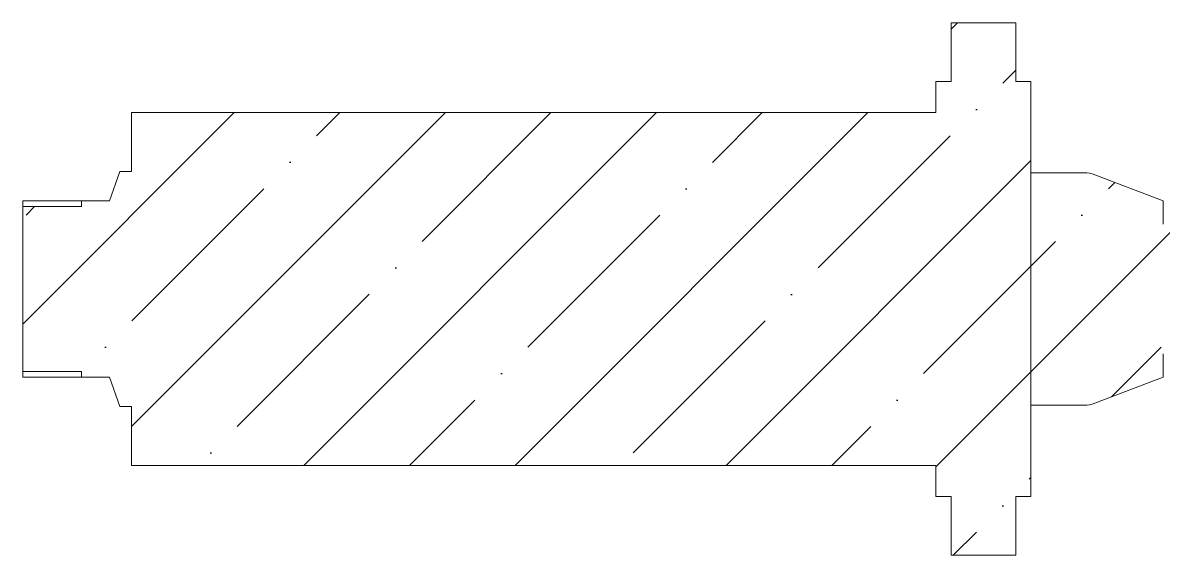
# Model space of a CAD drawing. Header units: inches. Extents: x 0 to 11, y 0 to 6.4.
# Drawn here: x 0.292 to 1.141, y 5.306 to 5.702 of the extents above; entities that cross this region are included whole.
import ezdxf

# ---------------------------------------------------------------- set-up
doc = ezdxf.new("R2010")
doc.units = ezdxf.units.IN
doc.header["$MEASUREMENT"] = 0

msp = doc.modelspace()

# ---------------------------------------------------------------- hatches: boundary and pattern name
at = {"linetype": 'Continuous'}
h = msp.add_hatch(dxfattribs=at)
h.set_pattern_fill('ANSI35', scale=0.444444, style=0)
h.paths.add_polyline_path([(1.04239, 5.63501), (1.04239, 5.65797), (1.03109, 5.65797), (1.03109, 5.70172), (0.98297, 5.70172), (0.98297, 5.65797), (0.97168, 5.65797), (0.97168, 5.63501), (0.3731, 5.63501), (0.3731, 5.59126), (0.36435, 5.59126), (0.3567, 5.56939), (0.33592, 5.56939), (0.33592, 5.56501), (0.29217, 5.56501), (0.29217, 5.44253), (0.33592, 5.44253), (0.33592, 5.43816), (0.3567, 5.43816), (0.36435, 5.41628), (0.3731, 5.41628), (0.3731, 5.37254), (0.97168, 5.37254), (0.97168, 5.34957), (0.98297, 5.34957), (0.98297, 5.30583), (1.03109, 5.30583), (1.03109, 5.34957), (1.04239, 5.34957), (1.04239, 5.37254)], flags=0)
h = msp.add_hatch(dxfattribs=at)
h.set_pattern_fill('ANSI35', scale=0.444444, style=0)
edge = h.paths.add_edge_path(flags=0)
edge.add_line((1.84729, 5.47558), (1.84729, 5.49065))
edge.add_line((1.84729, 5.49065), (1.91072, 5.49065))
edge.add_line((1.91072, 5.49065), (1.91072, 5.5169))
edge.add_line((1.91072, 5.5169), (1.84729, 5.5169))
edge.add_line((1.84729, 5.5169), (1.84729, 5.53197))
edge.add_line((1.84729, 5.53197), (1.25674, 5.53197))
edge.add_line((1.25674, 5.53197), (1.25674, 5.53634))
edge.add_line((1.25674, 5.53634), (1.23614, 5.54687))
edge.add_line((1.23614, 5.54687), (1.23418, 5.54349))
edge.add_line((1.23418, 5.54349), (1.23186, 5.54752))
edge.add_line((1.23186, 5.54752), (1.22995, 5.54752))
edge.add_line((1.22995, 5.54752), (1.22762, 5.54349))
edge.add_line((1.22762, 5.54349), (1.2253, 5.54752))
edge.add_line((1.2253, 5.54752), (1.22339, 5.54752))
edge.add_line((1.22339, 5.54752), (1.22106, 5.54349))
edge.add_line((1.22106, 5.54349), (1.21873, 5.54752))
edge.add_line((1.21873, 5.54752), (1.21682, 5.54752))
edge.add_line((1.21682, 5.54752), (1.2145, 5.54349))
edge.add_line((1.2145, 5.54349), (1.21217, 5.54752))
edge.add_line((1.21217, 5.54752), (1.21026, 5.54752))
edge.add_line((1.21026, 5.54752), (1.20794, 5.54349))
edge.add_line((1.20794, 5.54349), (1.20561, 5.54752))
edge.add_line((1.20561, 5.54752), (1.2037, 5.54752))
edge.add_line((1.2037, 5.54752), (1.20137, 5.54349))
edge.add_line((1.20137, 5.54349), (1.19905, 5.54752))
edge.add_line((1.19905, 5.54752), (1.19714, 5.54752))
edge.add_line((1.19714, 5.54752), (1.19481, 5.54349))
edge.add_line((1.19481, 5.54349), (1.19249, 5.54752))
edge.add_line((1.19249, 5.54752), (1.19058, 5.54752))
edge.add_line((1.19058, 5.54752), (1.18825, 5.54349))
edge.add_line((1.18825, 5.54349), (1.18592, 5.54752))
edge.add_line((1.18592, 5.54752), (1.18402, 5.54752))
edge.add_line((1.18402, 5.54752), (1.18169, 5.54349))
edge.add_line((1.18169, 5.54349), (1.17936, 5.54752))
edge.add_line((1.17936, 5.54752), (1.17745, 5.54752))
edge.add_line((1.17745, 5.54752), (1.17513, 5.54349))
edge.add_line((1.17513, 5.54349), (1.1728, 5.54752))
edge.add_line((1.1728, 5.54752), (1.17089, 5.54752))
edge.add_line((1.17089, 5.54752), (1.16857, 5.54349))
edge.add_line((1.16857, 5.54349), (1.16624, 5.54752))
edge.add_line((1.16624, 5.54752), (1.14519, 5.54752))
edge.add_arc((1.14519, 5.55189), 0.00437, 180, 270, ccw=False)
edge.add_line((1.14082, 5.55189), (1.14082, 5.56939))
edge.add_line((1.14082, 5.56939), (1.08989, 5.58874))
edge.add_arc((1.08212, 5.5683), 0.02187, 69.19321, 90)
edge.add_line((1.08212, 5.59017), (1.04239, 5.59017))
edge.add_line((1.04239, 5.59017), (1.04239, 5.41738))
edge.add_line((1.04239, 5.41738), (1.08212, 5.41738))
edge.add_arc((1.08212, 5.43925), 0.02187, 270, 290.80679)
edge.add_line((1.08989, 5.4188), (1.14082, 5.43816))
edge.add_line((1.14082, 5.43816), (1.14082, 5.45565))
edge.add_arc((1.14519, 5.45565), 0.00437, 90, 180, ccw=False)
edge.add_line((1.14519, 5.46003), (1.16296, 5.46003))
edge.add_line((1.16296, 5.46003), (1.16529, 5.46406))
edge.add_line((1.16529, 5.46406), (1.16761, 5.46003))
edge.add_line((1.16761, 5.46003), (1.16952, 5.46003))
edge.add_line((1.16952, 5.46003), (1.17185, 5.46406))
edge.add_line((1.17185, 5.46406), (1.17417, 5.46003))
edge.add_line((1.17417, 5.46003), (1.17608, 5.46003))
edge.add_line((1.17608, 5.46003), (1.17841, 5.46406))
edge.add_line((1.17841, 5.46406), (1.18073, 5.46003))
edge.add_line((1.18073, 5.46003), (1.18264, 5.46003))
edge.add_line((1.18264, 5.46003), (1.18497, 5.46406))
edge.add_line((1.18497, 5.46406), (1.1873, 5.46003))
edge.add_line((1.1873, 5.46003), (1.18921, 5.46003))
edge.add_line((1.18921, 5.46003), (1.19153, 5.46406))
edge.add_line((1.19153, 5.46406), (1.19386, 5.46003))
edge.add_line((1.19386, 5.46003), (1.19577, 5.46003))
edge.add_line((1.19577, 5.46003), (1.19809, 5.46406))
edge.add_line((1.19809, 5.46406), (1.20042, 5.46003))
edge.add_line((1.20042, 5.46003), (1.20233, 5.46003))
edge.add_line((1.20233, 5.46003), (1.20466, 5.46406))
edge.add_line((1.20466, 5.46406), (1.20698, 5.46003))
edge.add_line((1.20698, 5.46003), (1.20889, 5.46003))
edge.add_line((1.20889, 5.46003), (1.21122, 5.46406))
edge.add_line((1.21122, 5.46406), (1.21354, 5.46003))
edge.add_line((1.21354, 5.46003), (1.21545, 5.46003))
edge.add_line((1.21545, 5.46003), (1.21778, 5.46406))
edge.add_line((1.21778, 5.46406), (1.2201, 5.46003))
edge.add_line((1.2201, 5.46003), (1.22201, 5.46003))
edge.add_line((1.22201, 5.46003), (1.22434, 5.46406))
edge.add_line((1.22434, 5.46406), (1.22667, 5.46003))
edge.add_line((1.22667, 5.46003), (1.22858, 5.46003))
edge.add_line((1.22858, 5.46003), (1.2309, 5.46406))
edge.add_line((1.2309, 5.46406), (1.23323, 5.46003))
edge.add_line((1.23323, 5.46003), (1.23487, 5.46003))
edge.add_line((1.23487, 5.46003), (1.25674, 5.4712))
edge.add_line((1.25674, 5.4712), (1.25674, 5.47558))
edge.add_line((1.25674, 5.47558), (1.84729, 5.47558))

# ---------------------------------------------------------------- linework, layer by layer
at = {"color": 7, "linetype": 'Continuous', "lineweight": 15}
for p, q in [((0.98297, 5.65797), (0.98297, 5.70172)), ((0.98297, 5.70172), (1.03109, 5.70172)), ((1.03109, 5.70172), (1.03109, 5.65797)), ((0.97168, 5.65797), (0.97168, 5.63501)), ((0.97168, 5.65797), (0.98297, 5.65797)), ((1.03109, 5.65797), (1.04239, 5.65797)), ((1.04239, 5.65797), (1.04239, 5.63501)), ((0.3731, 5.63501), (0.3731, 5.59126)), ((0.97168, 5.63501), (0.3731, 5.63501)), ((1.04239, 5.63501), (1.04239, 5.37254)), ((0.36435, 5.59126), (0.3567, 5.56939)), ((0.3731, 5.59126), (0.36435, 5.59126)), ((1.04239, 5.41738), (1.04239, 5.59017)), ((1.04239, 5.59017), (1.08212, 5.59017)), ((1.08989, 5.58874), (1.14082, 5.56939)), ((0.29217, 5.56934), (0.33592, 5.56934)), ((0.29217, 5.56934), (0.29217, 5.56501)), ((0.33592, 5.56501), (0.33592, 5.56939)), ((0.3567, 5.56939), (0.33592, 5.56939)), ((1.14082, 5.56939), (1.14082, 5.55189)), ((0.29217, 5.56501), (0.29217, 5.44253)), ((0.33592, 5.56501), (0.29217, 5.56501)), ((1.14082, 5.45565), (1.14082, 5.43816)), ((0.33592, 5.44253), (0.29217, 5.44253)), ((0.29217, 5.44253), (0.29217, 5.4382)), ((0.33592, 5.43816), (0.33592, 5.44253)), ((0.33592, 5.4382), (0.29217, 5.4382)), ((0.33592, 5.43816), (0.3567, 5.43816)), ((0.3567, 5.43816), (0.36435, 5.41628)), ((1.14082, 5.43816), (1.08989, 5.4188)), ((0.36435, 5.41628), (0.3731, 5.41628)), ((0.3731, 5.41628), (0.3731, 5.37254)), ((1.08212, 5.41738), (1.04239, 5.41738)), ((0.3731, 5.37254), (0.97168, 5.37254)), ((0.97168, 5.34957), (0.97168, 5.37254)), ((1.04239, 5.34957), (1.04239, 5.37254)), ((0.98297, 5.34957), (0.97168, 5.34957)), ((0.98297, 5.34957), (0.98297, 5.30583)), ((1.04239, 5.34957), (1.03109, 5.34957)), ((1.03109, 5.30583), (1.03109, 5.34957)), ((1.03109, 5.30583), (0.98297, 5.30583))]:
    msp.add_line(p, q, dxfattribs=at)
for centre, start, end in [((1.08212, 5.5683), 69.19321, 90), ((1.08212, 5.43925), 270, 290.80679)]:
    msp.add_arc(centre, 0.02187, start, end, dxfattribs=at)

doc.saveas('drawing.dxf')
